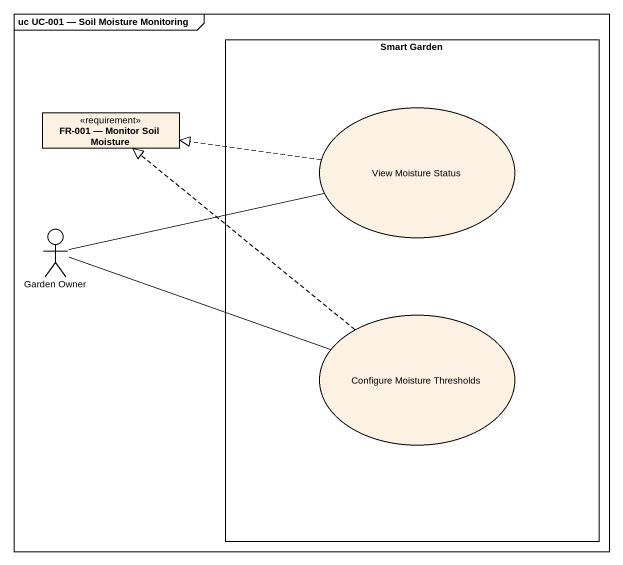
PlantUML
@startuml
mainframe uc UC-001 — Soil Moisture Monitoring
allowmixing
hide circle
hide empty members
rectangle "Smart Garden" as Smart_Garden {
  usecase "View Moisture Status" as View_Moisture_Status
  usecase "Configure Moisture Thresholds" as Configure_Moisture
}
class "FR-001 — Monitor Soil Moisture" as FR_001_Monitor_Soil_Moisture <<requirement>>
actor "Garden Owner" as Garden_Owner
View_Moisture_Status .left.|> FR_001_Monitor_Soil_Moisture
Garden_Owner -right- View_Moisture_Status
Garden_Owner -right- Configure_Moisture
Configure_Moisture .up.|> FR_001_Monitor_Soil_Moisture
@enduml
